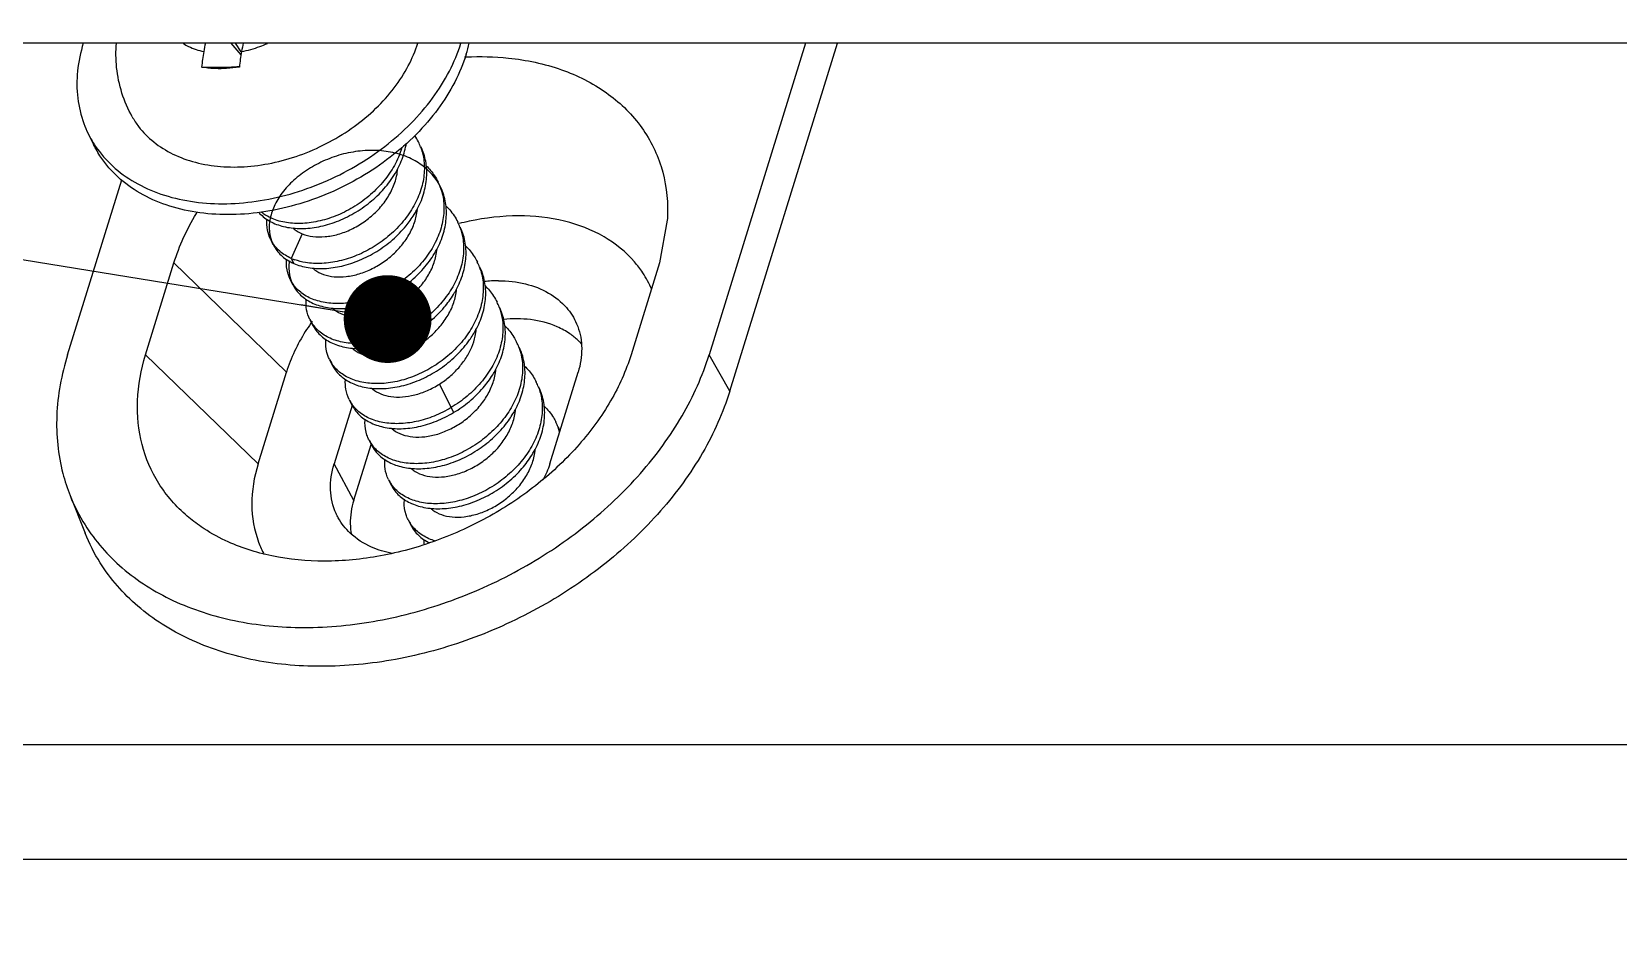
# Model space of a CAD drawing. Extents: x 3002 to 3805, y -1490 to -963.
# Drawn here: x 3173.62 to 3200.71, y -1473.44 to -1458.2 of the extents above; entities that cross this region are included whole.
import ezdxf

# ---------------------------------------------------------------- set-up
doc = ezdxf.new("R2010")
doc.units = 0
doc.header["$LTSCALE"] = 30.734
doc.layers.get('0').update_dxf_attribs({"linetype": 'CONTINUOUS'})
doc.layers.add('6', color=7, linetype='CONTINUOUS')
doc.layers.add('dim', color=3, linetype='CONTINUOUS', lineweight=9)
doc.styles.get("Standard").update_dxf_attribs({"font": 'txt', "width": 0.8})
doc.dimstyles.get("Standard").update_dxf_attribs({"dimtxt": 0.15625, "dimasz": 0.1875, "dimexe": 0.18, "dimexo": 0.0625, "dimgap": 0.09, "dimtad": 0, "dimtih": 1, "dimtoh": 1, "dimdsep": 46, "dimtxsty": 'Standard', "dimcen": 0.09, "dimadec": 0, "dimazin": 0, "dimtp": 0.01, "dimtm": 0.01, "dimtfac": 1, "dimtofl": 0, "dimtmove": 0, "dimatfit": 3, "dimfxl": 1, "dimtolj": 1, "dimarcsym": 0})

msp = doc.modelspace()

# ---------------------------------------------------------------- linework, layer by layer
at = {"color": 7, "linetype": 'Continuous'}
for p, q in [((3177.192, -1458.595), (3177.022, -1458.393)), ((3177.196, -1458.542), (3177.095, -1458.393)), ((3176.758, -1458.805), (3176.765, -1458.805)), ((3174.581, -1459.937), (3174.673, -1460.123)), ((3178.238, -1461.65), (3178.051, -1462.071)), ((3177.696, -1461.745), (3177.738, -1461.831)), ((3178.051, -1462.071), (3178.093, -1462.156)), ((3178.032, -1462.429), (3178.074, -1462.515)), ((3178.367, -1463.113), (3178.409, -1463.198)), ((3178.703, -1463.797), (3178.745, -1463.882)), ((3180.583, -1464.216), (3180.823, -1464.704)), ((3179.038, -1464.48), (3179.08, -1464.566)), ((3179.374, -1465.164), (3179.416, -1465.25)), ((3179.71, -1465.848), (3179.752, -1465.933)), ((3180.045, -1466.532), (3180.087, -1466.617))]:
    msp.add_line(p, q, dxfattribs=at)
for centre, radius, start, end in [((3188.372, -1460.618), 11.997, 169.3116, 170.0185), ((3189.017, -1460.618), 11.997, 169.3116, 170.0185), ((3178.568, -1457.817), 2.586, 342.806, 347.0727), ((3180.102, -1459.161), 3.6, 170.0511, 174.3004), ((3180.807, -1459.169), 3.661, 170.0864, 174.2651), ((3176.785, -1444.021), 14.785, 268.9736, 269.8976), ((3176.228, -1459.129), 1.834, 206.1445, 212.6244), ((3179.352, -1460.509), 0.969, 26.1641, 33.5091), ((3179.361, -1460.505), 0.959, 20.5063, 26.1416), ((3176.223, -1459.132), 1.829, 212.6257, 214.1191), ((3178.365, -1459.746), 1.701, 327.7089, 328.1311), ((3178.919, -1460.459), 0.953, 347.5779, 355.3531), ((3179.683, -1461.194), 0.973, 20.5378, 26.1336), ((3179.688, -1461.193), 0.969, 17.6697, 20.5371), ((3179.25, -1461.142), 0.958, 347.5902, 354.3959), ((3180.033, -1461.872), 0.958, 20.5139, 26.1507), ((3178.243, -1461.478), 0.609, 206.0596, 214.8365), ((3179.59, -1461.827), 0.953, 347.5797, 355.2248), ((3178.421, -1461.229), 0.92, 246.2793, 250.2775), ((3180.353, -1462.562), 0.974, 20.5379, 26.1261), ((3180.356, -1462.561), 0.971, 16.9657, 20.5389), ((3178.595, -1462.152), 0.628, 206.2089, 214.8589), ((3178.598, -1462.15), 0.631, 214.8484, 219.683), ((3179.923, -1462.51), 0.955, 347.585, 354.8233), ((3180.705, -1463.239), 0.957, 20.5228, 26.1572), ((3178.913, -1462.846), 0.607, 206.0712, 209.6377), ((3178.919, -1462.842), 0.614, 209.6629, 214.8418), ((3180.26, -1463.194), 0.954, 347.5807, 355.1536), ((3181.024, -1463.93), 0.975, 20.537, 26.1194), ((3179.266, -1463.52), 0.627, 206.1948, 218.8546), ((3180.595, -1463.878), 0.955, 347.5834, 354.9486), ((3181.376, -1464.606), 0.957, 20.5325, 26.1645), ((3179.585, -1464.213), 0.608, 206.087, 214.8969), ((3180.931, -1464.562), 0.954, 347.582, 355.0551), ((3181.695, -1465.297), 0.975, 20.5351, 26.1148), ((3181.694, -1465.298), 0.976, 15.6291, 20.5384), ((3181.738, -1465.383), 0.974, 21.8798, 26.115), ((3179.937, -1464.887), 0.627, 206.1818, 214.852), ((3179.935, -1464.889), 0.625, 214.8502, 218.1829), ((3180.734, -1464.545), 1.677, 328.3858, 329.376), ((3181.267, -1465.245), 0.954, 347.5816, 355.0817), ((3180.256, -1465.58), 0.608, 206.1003, 214.9345), ((3180.607, -1466.256), 0.626, 206.1649, 214.8518), ((3180.603, -1466.258), 0.622, 214.8552, 217.4238), ((3181.054, -1466.929), 0.738, 175.9499, 181.3854)]:
    msp.add_arc(centre, radius, start, end, dxfattribs=at)
for points, start_tangent, end_tangent in [([(3174.499, -1458.395), (3174.401, -1458.871), (3174.404, -1459.333), (3174.508, -1459.766), (3174.581, -1459.937)], (-0.295247, -0.955421), (0.440631, -0.897689)), ([(3174.709, -1460.157), (3175.002, -1460.495), (3175.377, -1460.769), (3175.824, -1460.971), (3176.329, -1461.095), (3176.876, -1461.137), (3177.448, -1461.095), (3178.029, -1460.971), (3178.601, -1460.769), (3179.146, -1460.495), (3179.648, -1460.157), (3180.091, -1459.766), (3180.463, -1459.333), (3180.751, -1458.871), (3180.947, -1458.395)], (0.56092, -0.82787), (0.295247, 0.955421)), ([(3175.335, -1459.652), (3175.159, -1459.247), (3175.068, -1458.809), (3175.064, -1458.393)], (-0.488508, 0.872559), (0.080726, 0.996736)), ([(3175.335, -1459.652), (3175.444, -1459.819), (3175.702, -1460.082), (3176.029, -1460.288), (3176.413, -1460.429), (3176.843, -1460.501), (3177.302, -1460.501), (3177.776, -1460.429), (3178.248, -1460.288), (3178.702, -1460.082), (3179.123, -1459.818), (3179.496, -1459.506), (3179.808, -1459.156), (3180.049, -1458.78), (3180.21, -1458.395)], (0.488631, -0.87249), (0.295247, 0.955421)), ([(3176.204, -1458.4), (3176.298, -1458.451), (3176.556, -1458.539)], (0.851921, -0.52367), (0.977142, -0.212586)), ([(3177.201, -1458.539), (3177.514, -1458.451), (3177.642, -1458.399)], (0.982104, 0.188341), (0.912893, 0.408199)), ([(3181.038, -1458.582), (3180.842, -1459.058), (3180.554, -1459.519), (3180.183, -1459.952), (3179.739, -1460.344), (3179.238, -1460.682), (3178.693, -1460.956), (3178.121, -1461.158), (3177.54, -1461.282), (3176.967, -1461.323), (3176.42, -1461.282), (3175.916, -1461.158), (3175.469, -1460.956), (3175.093, -1460.682), (3174.8, -1460.344), (3174.673, -1460.123)], (-0.295247, -0.955421), (-0.44063, 0.897689)), ([(3176.758, -1458.829), (3176.727, -1458.828), (3176.52, -1458.803)], (-0.99918, 0.040497), (-0.983797, 0.179289)), ([(3177.165, -1458.803), (3176.943, -1458.828), (3176.758, -1458.829)], (-0.98685, -0.161639), (-0.99918, 0.040497)), ([(3176.765, -1458.805), (3176.985, -1458.802), (3177.164, -1458.791)], (1, -0.000015), (0.994709, 0.102735)), ([(3179.809, -1460.644), (3179.942, -1460.378), (3180.016, -1460.1)], (0.527975, 0.84926), (0.147332, 0.989087)), ([(3179.939, -1460.176), (3179.88, -1460.343), (3179.73, -1460.616), (3179.525, -1460.867), (3179.275, -1461.085), (3178.994, -1461.261), (3178.694, -1461.387), (3178.392, -1461.458), (3178.103, -1461.473), (3177.841, -1461.432), (3177.619, -1461.337), (3177.545, -1461.286)], (-0.273916, -0.961754), (-0.787667, 0.616101)), ([(3178.018, -1462.113), (3178.009, -1462.241), (3178.048, -1462.453), (3178.153, -1462.637), (3178.319, -1462.782), (3178.538, -1462.88), (3178.797, -1462.925), (3179.085, -1462.914), (3179.386, -1462.847), (3179.686, -1462.724), (3179.971, -1462.551), (3180.224, -1462.334), (3180.432, -1462.085), (3180.585, -1461.814), (3180.676, -1461.532), (3180.699, -1461.254), (3180.654, -1460.988), (3180.54, -1460.748), (3180.364, -1460.544), (3180.133, -1460.387), (3179.859, -1460.281), (3179.553, -1460.23), (3179.229, -1460.237), (3178.904, -1460.298), (3178.592, -1460.412), (3178.308, -1460.569), (3178.065, -1460.763), (3177.874, -1460.982), (3177.744, -1461.214), (3177.68, -1461.448), (3177.685, -1461.669), (3177.738, -1461.831)], (-0.150627, -0.988591), (0.439481, -0.898252)), ([(3178.018, -1462.113), (3178.009, -1462.241), (3178.048, -1462.453), (3178.153, -1462.637), (3178.319, -1462.782), (3178.538, -1462.88), (3178.797, -1462.925), (3179.085, -1462.914), (3179.386, -1462.847), (3179.686, -1462.724), (3179.971, -1462.551), (3180.224, -1462.334), (3180.432, -1462.085), (3180.585, -1461.814), (3180.676, -1461.532), (3180.699, -1461.254), (3180.654, -1460.988), (3180.54, -1460.748), (3180.364, -1460.544), (3180.133, -1460.387), (3179.859, -1460.281), (3179.553, -1460.23), (3179.229, -1460.237), (3178.904, -1460.298), (3178.592, -1460.412), (3178.308, -1460.569), (3178.065, -1460.763), (3177.874, -1460.982), (3177.744, -1461.214), (3177.68, -1461.448), (3177.685, -1461.669), (3177.759, -1461.869), (3177.897, -1462.035), (3178.093, -1462.156)], (-0.150627, -0.988591), (0.915345, -0.402671)), ([(3180.259, -1460.168), (3180.306, -1460.339), (3180.32, -1460.613), (3180.264, -1460.895), (3180.143, -1461.174), (3179.963, -1461.436), (3179.733, -1461.671), (3179.465, -1461.867), (3179.172, -1462.018), (3178.871, -1462.115), (3178.572, -1462.157), (3178.293, -1462.142), (3178.111, -1462.094)], (0.350718, -0.936481), (-0.941195, 0.337863)), ([(3180.148, -1461.322), (3180.19, -1461.251), (3180.309, -1460.971), (3180.362, -1460.687), (3180.346, -1460.412), (3180.264, -1460.167)], (0.524827, 0.851209), (-0.440414, 0.897795)), ([(3180.354, -1460.488), (3180.497, -1460.66), (3180.557, -1460.766)], (0.720266, -0.693698), (0.440456, -0.897774)), ([(3177.496, -1461.286), (3177.51, -1461.301), (3177.689, -1461.438), (3177.918, -1461.526), (3178.186, -1461.56), (3178.48, -1461.537), (3178.784, -1461.456), (3179.083, -1461.321), (3179.362, -1461.136), (3179.606, -1460.911), (3179.803, -1460.655)], (0.661925, -0.74957), (0.534217, 0.845347)), ([(3180.611, -1460.899), (3180.657, -1461.164), (3180.635, -1461.443), (3180.544, -1461.726), (3180.39, -1461.999), (3180.182, -1462.249), (3179.93, -1462.464), (3179.648, -1462.637), (3179.349, -1462.76), (3179.048, -1462.828), (3178.759, -1462.84), (3178.498, -1462.795), (3178.279, -1462.698), (3178.112, -1462.553)], (0.303505, -0.95283), (-0.638568, 0.769565)), ([(3178.238, -1461.65), (3178.419, -1461.696), (3178.627, -1461.699), (3178.85, -1461.658), (3179.076, -1461.572), (3179.293, -1461.446), (3179.489, -1461.284), (3179.653, -1461.094), (3179.775, -1460.884), (3179.85, -1460.664)], (0.925824, -0.377955), (0.21425, 0.976779)), ([(3180.692, -1461.175), (3180.756, -1461.243), (3180.893, -1461.449)], (0.718018, -0.696024), (0.440764, -0.897623)), ([(3177.696, -1461.745), (3177.644, -1461.587), (3177.634, -1461.399)], (-0.439496, 0.898245), (0.078968, 0.996877)), ([(3178.093, -1462.156), (3178.336, -1462.227), (3178.614, -1462.243), (3178.912, -1462.201), (3179.215, -1462.103), (3179.51, -1461.951), (3179.78, -1461.752), (3180.01, -1461.515), (3180.148, -1461.322)], (0.915345, -0.402671), (0.524827, 0.851209)), ([(3178.416, -1462.236), (3178.452, -1462.266), (3178.6, -1462.344), (3178.783, -1462.383), (3178.99, -1462.38), (3179.21, -1462.334), (3179.432, -1462.246), (3179.644, -1462.119), (3179.834, -1461.958), (3179.993, -1461.771), (3180.113, -1461.564), (3180.185, -1461.348)], (0.737421, -0.675433), (0.21425, 0.976779)), ([(3178.078, -1461.55), (3178.1, -1461.569), (3178.238, -1461.65)], (0.732026, -0.681276), (0.925824, -0.377955)), ([(3180.93, -1461.536), (3180.979, -1461.72), (3180.99, -1461.993), (3180.931, -1462.275), (3180.807, -1462.554), (3180.624, -1462.816), (3180.392, -1463.049), (3180.122, -1463.243), (3179.829, -1463.391), (3179.527, -1463.486), (3179.23, -1463.525), (3178.955, -1463.507), (3178.714, -1463.435), (3178.521, -1463.312), (3178.415, -1463.193)], (0.350785, -0.936456), (-0.57105, 0.820915)), ([(3180.82, -1462.689), (3180.847, -1462.643), (3180.972, -1462.365), (3181.031, -1462.083), (3181.022, -1461.809), (3180.943, -1461.552), (3180.935, -1461.535)], (0.524462, 0.851434), (-0.440782, 0.897614)), ([(3178.051, -1462.071), (3177.856, -1461.95), (3177.744, -1461.826)], (-0.915345, 0.402671), (-0.570777, 0.821105)), ([(3181.027, -1461.857), (3181.174, -1462.037), (3181.228, -1462.133)], (0.71893, -0.695082), (0.440361, -0.897821)), ([(3178.032, -1462.429), (3178.006, -1462.37), (3177.967, -1462.158), (3177.969, -1462.083)], (-0.441415, 0.897303), (0.07925, 0.996855)), ([(3178.754, -1462.922), (3178.788, -1462.95), (3178.936, -1463.028), (3179.118, -1463.067), (3179.325, -1463.064), (3179.545, -1463.018), (3179.767, -1462.93), (3179.979, -1462.803), (3180.17, -1462.642), (3180.329, -1462.454), (3180.448, -1462.248), (3180.521, -1462.032)], (0.743063, -0.669221), (0.21425, 0.976779)), ([(3181.285, -1462.278), (3181.329, -1462.544), (3181.303, -1462.824), (3181.21, -1463.106), (3181.055, -1463.377), (3180.845, -1463.624), (3180.592, -1463.839), (3180.308, -1464.01), (3180.009, -1464.131), (3179.707, -1464.197), (3179.421, -1464.207), (3179.161, -1464.16), (3178.942, -1464.06), (3178.777, -1463.913)], (0.291769, -0.956489), (-0.627377, 0.778716)), ([(3181.153, -1463.377), (3181.251, -1463.194), (3181.345, -1462.912), (3181.371, -1462.632), (3181.328, -1462.366), (3181.27, -1462.219)], (0.526824, 0.849974), (-0.440344, 0.897829)), ([(3181.363, -1462.542), (3181.433, -1462.617), (3181.564, -1462.817)], (0.718289, -0.695745), (0.440849, -0.897582)), ([(3178.367, -1463.113), (3178.313, -1462.947), (3178.305, -1462.774)], (-0.439582, 0.898202), (0.069923, 0.997552)), ([(3178.409, -1463.198), (3178.426, -1463.23), (3178.562, -1463.396), (3178.754, -1463.519), (3178.994, -1463.592), (3179.269, -1463.611), (3179.566, -1463.572), (3179.868, -1463.478), (3180.162, -1463.33), (3180.432, -1463.136), (3180.664, -1462.904), (3180.82, -1462.689)], (0.439584, -0.898202), (0.524462, 0.851434)), ([(3179.087, -1463.603), (3179.123, -1463.633), (3179.272, -1463.712), (3179.454, -1463.751), (3179.661, -1463.748), (3179.881, -1463.702), (3180.103, -1463.614), (3180.315, -1463.487), (3180.505, -1463.326), (3180.664, -1463.138), (3180.784, -1462.932), (3180.856, -1462.715)], (0.736524, -0.676412), (0.21425, 0.976779)), ([(3181.601, -1462.903), (3181.652, -1463.097), (3181.66, -1463.371), (3181.599, -1463.654), (3181.473, -1463.931), (3181.288, -1464.192), (3181.053, -1464.425), (3180.781, -1464.618)], (0.350872, -0.936423), (-0.858419, -0.512949)), ([(3181.491, -1464.057), (3181.513, -1464.02), (3181.639, -1463.744), (3181.701, -1463.461), (3181.694, -1463.185), (3181.618, -1462.929), (3181.606, -1462.902)], (0.524336, 0.851511), (-0.440862, 0.897575)), ([(3181.698, -1463.225), (3181.851, -1463.414), (3181.899, -1463.501)], (0.718902, -0.695112), (0.440279, -0.897861)), ([(3178.703, -1463.797), (3178.674, -1463.728), (3178.638, -1463.516), (3178.641, -1463.451)], (-0.441275, 0.897372), (0.079795, 0.996811)), ([(3178.745, -1463.882), (3178.819, -1463.999), (3178.984, -1464.145), (3179.2, -1464.245), (3179.458, -1464.292), (3179.744, -1464.283), (3180.047, -1464.218), (3180.348, -1464.097), (3180.632, -1463.926), (3180.885, -1463.712), (3181.095, -1463.464), (3181.153, -1463.377)], (0.441277, -0.897371), (0.526824, 0.849974)), ([(3181.937, -1463.588), (3181.96, -1463.657), (3182, -1463.923), (3181.972, -1464.204), (3181.876, -1464.485), (3181.719, -1464.754), (3181.507, -1465.001), (3181.251, -1465.215), (3180.966, -1465.384), (3180.666, -1465.503), (3180.365, -1465.566), (3180.079, -1465.573), (3179.821, -1465.524), (3179.606, -1465.423), (3179.444, -1465.275)], (0.350828, -0.93644), (-0.618201, 0.78602)), ([(3180.583, -1464.216), (3180.756, -1464.088), (3180.909, -1463.937), (3181.036, -1463.768), (3181.132, -1463.587), (3181.192, -1463.399)], (0.843126, 0.537716), (0.21425, 0.976779)), ([(3181.824, -1464.744), (3181.916, -1464.575), (3182.013, -1464.293), (3182.042, -1464.01), (3182.002, -1463.742), (3181.941, -1463.586)], (0.526595, 0.850116), (-0.44028, 0.89786)), ([(3179.038, -1464.48), (3178.983, -1464.305), (3178.975, -1464.144)], (-0.439694, 0.898148), (0.067176, 0.997741)), ([(3179.757, -1464.97), (3179.794, -1465.001), (3179.943, -1465.079), (3180.125, -1465.118), (3180.332, -1465.116), (3180.552, -1465.07), (3180.774, -1464.981), (3180.986, -1464.854), (3181.176, -1464.693), (3181.336, -1464.506), (3181.455, -1464.299), (3181.527, -1464.083)], (0.7359, -0.67709), (0.21425, 0.976779)), ([(3180.823, -1464.704), (3181.093, -1464.512), (3181.327, -1464.28), (3181.491, -1464.057)], (0.858419, 0.512949), (0.524336, 0.851511)), ([(3182.034, -1463.91), (3182.112, -1463.993), (3182.235, -1464.184)], (0.718507, -0.69552), (0.44092, -0.897546)), ([(3179.424, -1464.289), (3179.442, -1464.304), (3179.58, -1464.385), (3179.751, -1464.43), (3179.947, -1464.436), (3180.158, -1464.402), (3180.374, -1464.328), (3180.583, -1464.216)], (0.740452, -0.672109), (0.843126, 0.537716)), ([(3182.272, -1464.271), (3182.325, -1464.476), (3182.33, -1464.752), (3182.266, -1465.034), (3182.137, -1465.311), (3181.95, -1465.571), (3181.714, -1465.801), (3181.442, -1465.992), (3181.148, -1466.136), (3180.845, -1466.226), (3180.55, -1466.261), (3180.277, -1466.239), (3180.04, -1466.162), (3179.851, -1466.036), (3179.757, -1465.929)], (0.350947, -0.936395), (-0.571628, 0.820513)), ([(3182.177, -1465.399), (3182.307, -1465.122), (3182.371, -1464.84), (3182.367, -1464.564), (3182.294, -1464.307), (3182.277, -1464.27)], (0.509386, 0.860538), (-0.440924, 0.897545)), ([(3179.08, -1464.566), (3179.093, -1464.589), (3179.225, -1464.757), (3179.416, -1464.882), (3179.654, -1464.958), (3179.927, -1464.979), (3180.224, -1464.943), (3180.528, -1464.85), (3180.823, -1464.704)], (0.439719, -0.898135), (0.858419, 0.512949)), ([(3180.781, -1464.618), (3180.488, -1464.764), (3180.185, -1464.857), (3179.889, -1464.893), (3179.616, -1464.873), (3179.377, -1464.798), (3179.185, -1464.673), (3179.086, -1464.561)], (-0.858419, -0.512949), (-0.571252, 0.820775)), ([(3182.369, -1464.593), (3182.528, -1464.79), (3182.57, -1464.868)], (0.718732, -0.695287), (0.440225, -0.897888)), ([(3179.374, -1465.164), (3179.343, -1465.089), (3179.309, -1464.875), (3179.312, -1464.818)], (-0.441134, 0.897441), (0.080263, 0.996774)), ([(3179.416, -1465.25), (3179.485, -1465.359), (3179.646, -1465.507), (3179.861, -1465.609), (3180.118, -1465.659), (3180.404, -1465.652), (3180.705, -1465.589), (3181.006, -1465.471), (3181.291, -1465.302), (3181.545, -1465.09), (3181.758, -1464.844), (3181.824, -1464.744)], (0.441092, -0.897462), (0.526595, 0.850116)), ([(3180.099, -1465.659), (3180.13, -1465.685), (3180.278, -1465.763), (3180.461, -1465.802), (3180.667, -1465.799), (3180.888, -1465.753), (3181.109, -1465.665), (3181.321, -1465.538), (3181.512, -1465.377), (3181.671, -1465.189), (3181.79, -1464.983), (3181.863, -1464.767)], (0.747565, -0.664189), (0.21425, 0.976779)), ([(3179.71, -1465.848), (3179.652, -1465.663), (3179.647, -1465.51)], (-0.439846, 0.898073), (0.068278, 0.997666)), ([(3179.752, -1465.933), (3179.76, -1465.95), (3179.891, -1466.12), (3180.078, -1466.246), (3180.315, -1466.323), (3180.588, -1466.346), (3180.884, -1466.312), (3181.187, -1466.222), (3181.482, -1466.079), (3181.754, -1465.888), (3181.99, -1465.658), (3182.162, -1465.424)], (0.439886, -0.898054), (0.524182, 0.851606)), ([(3180.428, -1466.338), (3180.465, -1466.368), (3180.614, -1466.447), (3180.796, -1466.486), (3181.003, -1466.483), (3181.223, -1466.437), (3181.445, -1466.349), (3181.657, -1466.222), (3181.847, -1466.061), (3182.007, -1465.873), (3182.126, -1465.667), (3182.199, -1465.451)], (0.735246, -0.6778), (0.21425, 0.976779)), ([(3180.045, -1466.532), (3180.011, -1466.448), (3179.98, -1466.233), (3179.983, -1466.185)], (-0.440944, 0.897535), (0.080637, 0.996744)), ([(3180.087, -1466.617), (3180.15, -1466.719), (3180.309, -1466.869), (3180.412, -1466.929)], (0.440873, -0.897569), (0.899677, -0.436555)), ([(3180.512, -1466.898), (3180.482, -1466.889), (3180.27, -1466.786), (3180.11, -1466.636)], (-0.958566, 0.284871), (-0.607726, 0.794147))]:
    msp.add_spline(points, degree=3, dxfattribs=dict(at, start_tangent=start_tangent, end_tangent=end_tangent))
at = {"layer": '6', "color": 7, "linetype": 'Continuous'}
for p, q in [((3243.799, -1458.393), (3073.035, -1458.393)), ((3186.831, -1458.393), (3185.186, -1463.716)), ((3185.539, -1464.338), (3187.376, -1458.393)), ((3174.23, -1463.716), (3175.154, -1460.726)), ((3184.472, -1461.42), (3184.337, -1462.149)), ((3175.563, -1463.716), (3176.047, -1462.149)), ((3176.047, -1462.149), (3177.968, -1464.014)), ((3184.337, -1462.149), (3183.853, -1463.716)), ((3177.484, -1465.581), (3175.563, -1463.716)), ((3185.539, -1464.338), (3185.186, -1463.716)), ((3177.484, -1465.581), (3177.968, -1464.014)), ((3182.465, -1465.581), (3182.949, -1464.014)), ((3179.089, -1464.583), (3178.781, -1465.581)), ((3179.118, -1466.202), (3179.413, -1465.249)), ((3179.118, -1466.203), (3178.781, -1465.581)), ((3174.273, -1466.122), (3174.53, -1466.765)), ((3141.729, -1470.374), (3213.572, -1470.374)), ((3141.124, -1472.333), (3212.966, -1472.333))]:
    msp.add_line(p, q, dxfattribs=at)
for centre, radius, start, end in [((3181.288, -1463.728), 5.104, 92.8103, 93.1326), ((3181.592, -1464.726), 2.273, 90.0472, 96.2298), ((3182.551, -1463.308), 1.8, 23.083, 33.4264), ((3181.275, -1465.191), 3.523, 144.5058, 145.1697), ((3182.2, -1464.267), 1.093, 42.3965, 46.5171)]:
    msp.add_arc(centre, radius, start, end, dxfattribs=at)
for points, start_tangent, end_tangent in [([(3181.037, -1458.63), (3181.759, -1458.649), (3182.665, -1458.848), (3183.429, -1459.239), (3184.006, -1459.798), (3184.365, -1460.5), (3184.477, -1461.301), (3184.472, -1461.42)], (0.998797, 0.049027), (-0.060072, -0.998194)), ([(3176.047, -1462.149), (3176.429, -1461.305), (3176.443, -1461.282)], (0.295247, 0.955421), (0.518992, 0.854779)), ([(3181.932, -1461.345), (3181.089, -1461.436), (3180.917, -1461.476)], (-1, 0), (-0.968863, -0.247597)), ([(3184.054, -1462.316), (3183.91, -1462.127), (3183.392, -1461.703), (3182.718, -1461.436), (3181.932, -1461.345)], (-0.550516, 0.834825), (-1, 0)), ([(3181.59, -1462.453), (3182.05, -1462.506), (3182.445, -1462.662), (3182.749, -1462.91), (3182.923, -1463.186)], (1, 0), (0.395584, -0.91843)), ([(3178.384, -1463.179), (3178.29, -1463.321), (3177.968, -1464.014)], (-0.57114, -0.820853), (-0.295247, -0.955421)), ([(3182.81, -1463.36), (3182.592, -1463.239), (3182.138, -1463.117), (3181.674, -1463.112)], (-0.82449, 0.565877), (-0.995402, -0.095788)), ([(3182.952, -1463.474), (3182.81, -1463.36)], (-0.725569, 0.688149), (-0.82449, 0.565877)), ([(3182.923, -1463.186), (3182.942, -1463.232), (3183.01, -1463.609), (3182.949, -1464.014)], (0.395584, -0.91843), (-0.292039, -0.956406)), ([(3174.23, -1463.716), (3174.046, -1464.758), (3174.149, -1465.742), (3174.273, -1466.122)], (-0.295247, -0.955421), (0.371661, -0.928368)), ([(3176.512, -1466.656), (3176.271, -1466.471), (3175.789, -1465.915), (3175.502, -1465.249), (3175.424, -1464.504), (3175.563, -1463.716)], (-0.826513, 0.562917), (0.295247, 0.955421)), ([(3178.268, -1468.375), (3179.529, -1468.257), (3180.794, -1467.911), (3182, -1467.357), (3183.091, -1466.622), (3184.015, -1465.742), (3184.725, -1464.758), (3185.186, -1463.716)], (1, 0), (0.295247, 0.955421)), ([(3183.853, -1463.716), (3183.504, -1464.504), (3182.966, -1465.249), (3182.268, -1465.915), (3181.442, -1466.471), (3180.529, -1466.89), (3179.573, -1467.152), (3178.619, -1467.241)], (-0.295247, -0.955421), (-1, 0)), ([(3185.539, -1464.338), (3185.075, -1465.389), (3184.358, -1466.382), (3183.426, -1467.27), (3182.325, -1468.011), (3181.108, -1468.57), (3179.833, -1468.919), (3178.56, -1469.038)], (-0.295247, -0.955421), (-1, 0)), ([(3177.484, -1465.581), (3177.377, -1466.274), (3177.493, -1466.918), (3177.587, -1467.128)], (-0.295247, -0.955421), (0.467362, -0.884066)), ([(3178.853, -1466.503), (3178.815, -1466.428), (3178.721, -1466.023), (3178.781, -1465.581)], (-0.486289, 0.873798), (0.292039, 0.956406)), ([(3182.465, -1465.581), (3182.349, -1465.859)], (-0.298474, -0.954418), (-0.464651, -0.885494)), ([(3174.273, -1466.122), (3174.528, -1466.622), (3175.165, -1467.357), (3176.029, -1467.911), (3177.08, -1468.257), (3178.268, -1468.375)], (0.371661, -0.928368), (1, 0)), ([(3179.118, -1466.202), (3179.058, -1466.601), (3179.076, -1466.79)], (-0.292039, -0.956406), (0.178049, -0.984022)), ([(3179.771, -1467.109), (3179.422, -1467.002), (3179.056, -1466.763), (3178.853, -1466.503)], (-0.982536, 0.186075), (-0.486289, 0.873798)), ([(3178.56, -1469.038), (3177.362, -1468.919), (3176.302, -1468.57), (3175.43, -1468.011), (3174.788, -1467.27), (3174.531, -1466.765)], (-1, 0), (-0.371661, 0.928368)), ([(3178.619, -1467.241), (3177.719, -1467.152), (3176.924, -1466.89), (3176.512, -1466.656)], (-1, 0), (-0.826513, 0.562917))]:
    msp.add_spline(points, degree=3, dxfattribs=dict(at, start_tangent=start_tangent, end_tangent=end_tangent))

# ---------------------------------------------------------------- leaders
at = {"layer": 'dim', "color": 4}
for points in [[(3179.696, -1463.107), (3026.039, -1438.15)], [(3190.139, -1486.441), (3026.039, -1459.789)]]:
    msp.add_leader(points, dimstyle='Standard', override={"dimasz": 1.5, "dimexe": 10.0584, "dimexo": 3.4925, "dimdec": 4, "dimzin": 0, "dimcen": 5.0292, "dimtp": 0, "dimtm": 0, "dimtdec": 4, "dimldrblk": 'Dot', "dimtzin": 0}, dxfattribs=at)

doc.saveas('drawing.dxf')
